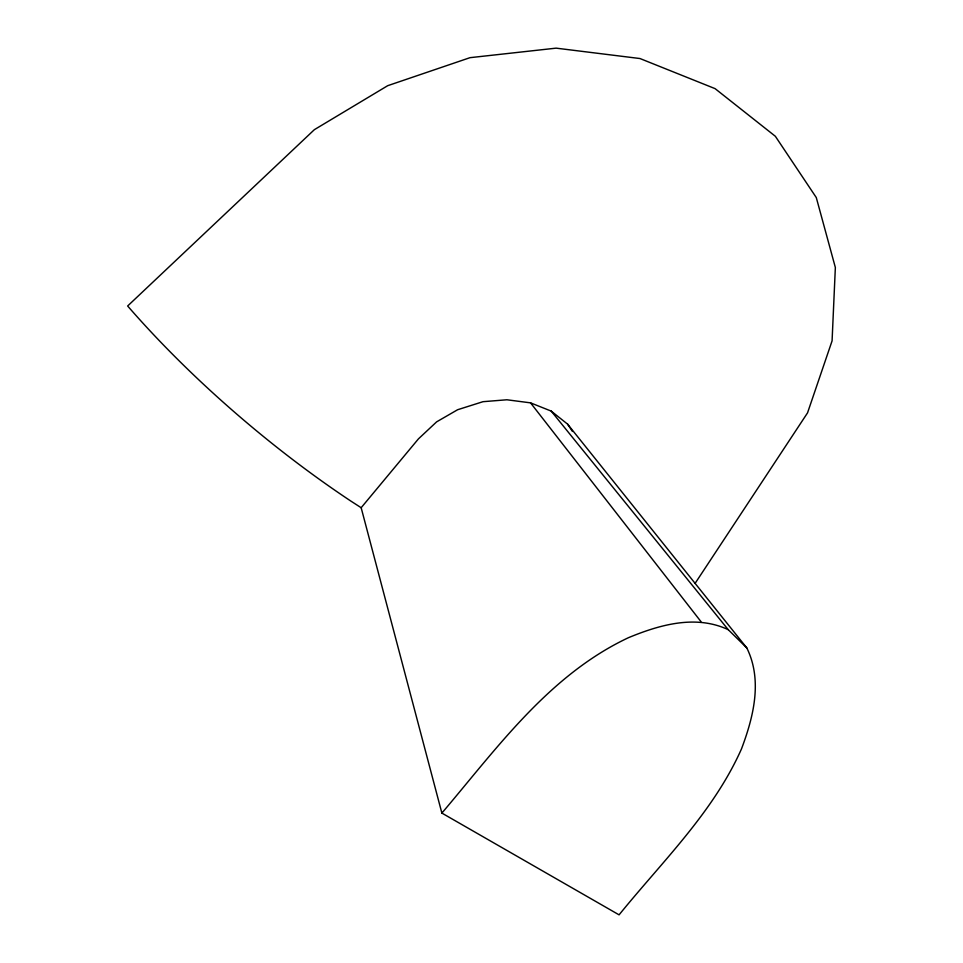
<?xml version="1.0" encoding="UTF-8"?>
<svg xmlns="http://www.w3.org/2000/svg" width="963" height="963" viewBox="0 0 963 963"><rect width="100%" height="100%" fill="white"/><g stroke="black" fill="none" stroke-linecap="round" stroke-linejoin="round"><path stroke-width="1.44" d="M695.057 583.434L807.536 412.874L832.08 340.866L835.354 267.485L816.287 197.559L775.359 136.289L715.076 88.632L639.986 58.538L556.12 48.15L470.016 57.672L387.716 85.683L314.371 129.668L127.646 305.993A378.88 120.303 40.2 0 0 351.158 501.278L361.161 507.718L418.448 438.863L436.624 421.854L457.642 409.72L483.005 401.691L506.911 399.777L530.553 402.859L551.209 411.093L567.58 424.129L746.819 647.943C762.732 680.372 753.535 716.869 741.486 748.913C713.186 812.531 662.279 861.512 619.077 914.85L441.873 813.085L361.161 507.718M441.873 813.085C496.992 748.191 549.091 675.039 628.382 637.723C659.727 624.722 695.719 614.454 728.209 629.658L746.819 647.943M551.209 411.093L728.209 629.658M530.553 402.859L700.956 621.604M567.58 424.129L572.467 431.472"/></g></svg>
